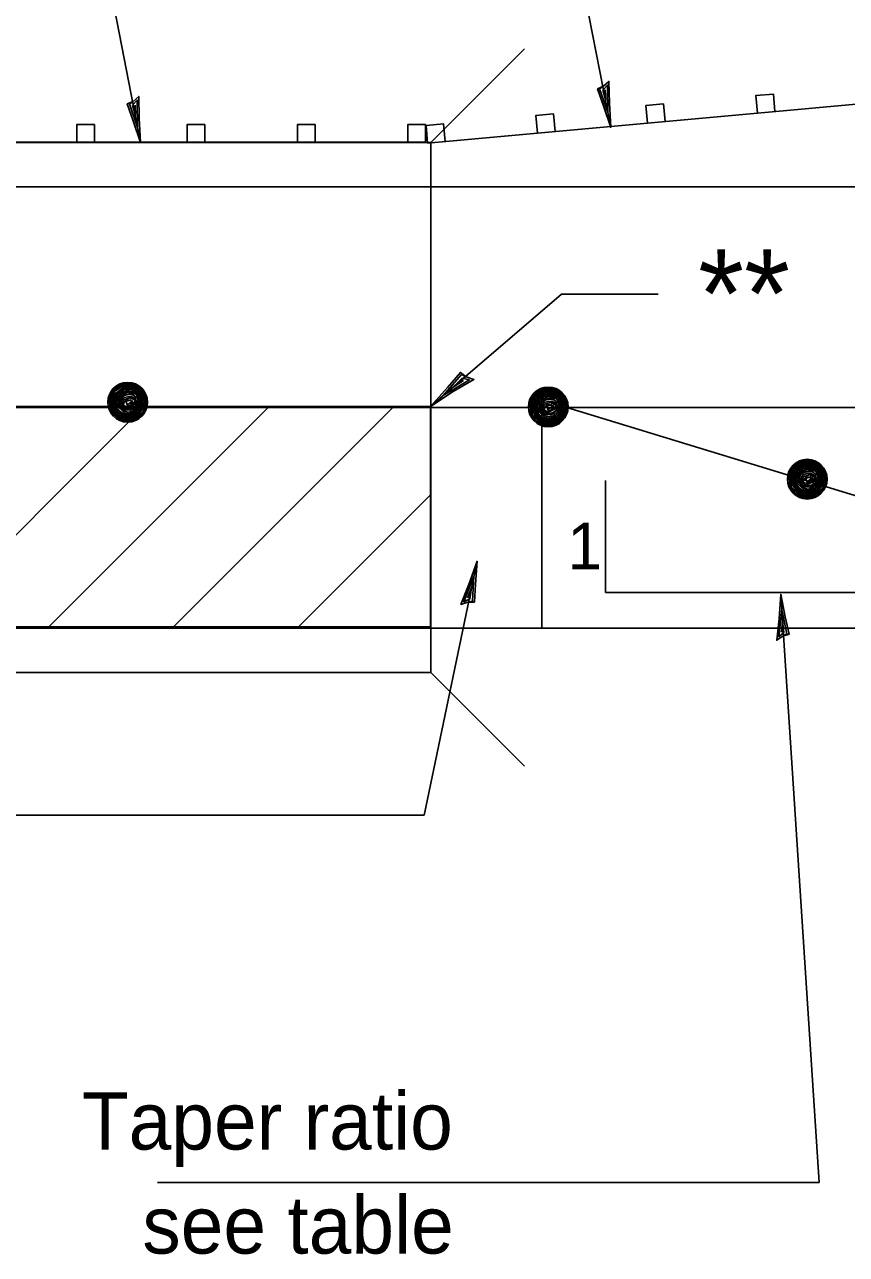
# Model space of a CAD drawing. Extents: x 52832 to 54215, y 64481 to 66497.
# Drawn here: x 53174.04 to 53205.83, y 66275.92 to 66323.48 of the extents above; entities that cross this region are included whole.
import ezdxf

# ---------------------------------------------------------------- set-up
doc = ezdxf.new("R2010")
doc.units = 0
for name, color, linetype in [('Alignment_EX_20 Baseline', 7, 'Continuous'), ('Design_EX_Roadway Dimensions', 7, 'Continuous'), ('Design_PR_EOP', 7, 'Continuous'), ('Stage_Construction Traffic Control', 7, 'Continuous'), ('Topo_Bridge Structures', 7, 'Continuous'), ('Topo_Guardrail', 7, 'Continuous')]:
    doc.layers.add(name, color=color, linetype=linetype)

msp = doc.modelspace()

# ---------------------------------------------------------------- linework, layer by layer
at = {"layer": 'Alignment_EX_20 Baseline'}
msp.add_line((53115.987, 66308.675), (53427.33, 66308.675), dxfattribs=at)
at = {"layer": 'Design_EX_Roadway Dimensions'}
for p, q in [((53192.202, 66342.674), (53196.712, 66319.503)), ((53174.245, 66340.901), (53178.523, 66318.92)), ((53189.738, 66308.717), (53194.802, 66313.059)), ((53194.802, 66313.059), (53198.543, 66313.059)), ((53196.515, 66305.851), (53196.515, 66301.514)), ((53189.491, 66292.907), (53191.543, 66302.724)), ((53196.515, 66301.514), (53208.225, 66301.514)), ((53204.774, 66278.704), (53203.289, 66301.45)), ((53141.027, 66292.907), (53189.491, 66292.907)), ((53179.179, 66278.704), (53204.774, 66278.704))]:
    msp.add_line(p, q, dxfattribs=at)
for points in [[(53196.426, 66321.096), (53196.2, 66320.996), (53196.432, 66320.345), (53196.712, 66319.503), (53196.659, 66320.449), (53196.644, 66321.284), (53196.426, 66321.096), (53196.283, 66320.994), (53196.601, 66320.083), (53196.58, 66321.143), (53196.408, 66320.951), (53196.519, 66320.527), (53196.501, 66320.953)], [(53178.238, 66320.513), (53178.011, 66320.413), (53178.243, 66319.762), (53178.523, 66318.92), (53178.471, 66319.867), (53178.455, 66320.702), (53178.238, 66320.513), (53178.095, 66320.412), (53178.412, 66319.5), (53178.391, 66320.56), (53178.219, 66320.369), (53178.33, 66319.944), (53178.312, 66320.37)], [(53191.119, 66309.865), (53190.898, 66310.029), (53190.397, 66309.447), (53189.738, 66308.717), (53190.622, 66309.286), (53191.42, 66309.76), (53191.119, 66309.865), (53190.941, 66309.947), (53190.236, 66309.143), (53191.248, 66309.742), (53190.97, 66309.803), (53190.621, 66309.462), (53191.021, 66309.713)], [(53191.189, 66301.145), (53191.436, 66301.149), (53191.475, 66301.84), (53191.543, 66302.724), (53191.224, 66301.83), (53190.915, 66301.055), (53191.189, 66301.145), (53191.36, 66301.184), (53191.421, 66302.145), (53191.028, 66301.162), (53191.26, 66301.271), (53191.323, 66301.705), (53191.174, 66301.306)], [(53203.371, 66299.834), (53203.608, 66299.905), (53203.46, 66300.58), (53203.289, 66301.45), (53203.221, 66300.504), (53203.131, 66299.674), (53203.371, 66299.834), (53203.525, 66299.917), (53203.327, 66300.861), (53203.212, 66299.808), (53203.406, 66299.974), (53203.35, 66300.41), (53203.314, 66299.985)]]:
    msp.add_lwpolyline(points, dxfattribs=at)
at = {"layer": 'Design_PR_EOP'}
for p, q in [((52931.039, 66317.213), (53427.33, 66317.213)), ((52931.039, 66300.136), (53427.33, 66300.136))]:
    msp.add_line(p, q, dxfattribs=at)
at = {"layer": 'Stage_Construction Traffic Control'}
for p, q in [((53142.039, 66308.717), (53189.738, 66308.717)), ((53142.039, 66308.717), (53189.738, 66308.717)), ((53189.527, 66308.678), (53195.014, 66308.678)), ((53189.738, 66308.717), (53189.738, 66300.195)), ((53195.014, 66308.678), (53215.352, 66302.46)), ((53189.738, 66300.195), (53142.039, 66300.195))]:
    msp.add_line(p, q, dxfattribs=at)
for points in [[(53178.676, 66308.489), (53178.49, 66308.295), (53178.164, 66308.151), (53177.824, 66308.166), (53177.549, 66308.334), (53177.361, 66308.546), (53177.309, 66308.99), (53177.47, 66309.366), (53177.837, 66309.591), (53178.2, 66309.594), (53178.521, 66309.433), (53178.718, 66309.17), (53178.761, 66308.907), (53178.701, 66308.561), (53178.478, 66308.346), (53178.172, 66308.202), (53177.853, 66308.21), (53177.645, 66308.342), (53177.398, 66308.538), (53177.361, 66308.826), (53177.373, 66309.111), (53177.494, 66309.338), (53177.85, 66309.552), (53178.196, 66309.557), (53178.514, 66309.41), (53178.691, 66309.158), (53178.724, 66308.907), (53178.669, 66308.574), (53178.453, 66308.37), (53178.172, 66308.251), (53177.853, 66308.251), (53177.609, 66308.402), (53177.422, 66308.559), (53177.409, 66308.833), (53177.394, 66309.077), (53177.53, 66309.305), (53177.866, 66309.509), (53178.196, 66309.509), (53178.497, 66309.377), (53178.656, 66309.134), (53178.701, 66308.907), (53178.604, 66308.586), (53178.436, 66308.406), (53178.149, 66308.274), (53177.85, 66308.295), (53177.62, 66308.43), (53177.49, 66308.581), (53177.452, 66308.799), (53177.434, 66309.062), (53177.562, 66309.23), (53177.873, 66309.449), (53178.196, 66309.449), (53178.484, 66309.33), (53178.62, 66309.09), (53178.676, 66308.894), (53178.557, 66308.618), (53178.414, 66308.442), (53178.128, 66308.319), (53177.853, 66308.331), (53177.649, 66308.462), (53177.53, 66308.61), (53177.494, 66308.833), (53177.481, 66309.05), (53177.601, 66309.193), (53177.885, 66309.402), (53178.189, 66309.41), (53178.462, 66309.294), (53178.597, 66309.073), (53178.604, 66308.874), (53178.525, 66308.629), (53178.416, 66308.478), (53178.113, 66308.357), (53177.885, 66308.382), (53177.681, 66308.499), (53177.577, 66308.629), (53177.526, 66308.85), (53177.53, 66309.041), (53177.637, 66309.17), (53177.909, 66309.366), (53178.196, 66309.362), (53178.453, 66309.245), (53178.561, 66309.066), (53178.557, 66308.85), (53178.472, 66308.659), (53178.378, 66308.525), (53178.113, 66308.394), (53177.896, 66308.414), (53177.734, 66308.523), (53177.633, 66308.634), (53177.565, 66308.754), (53177.554, 66308.846), (53177.565, 66309.005), (53177.681, 66309.147), (53177.85, 66309.27), (53177.996, 66309.317), (53178.213, 66309.294), (53178.405, 66309.23), (53178.533, 66309.03), (53178.514, 66308.858), (53178.425, 66308.665), (53178.292, 66308.523)], [(53194.946, 66308.313), (53194.759, 66308.116), (53194.433, 66307.973), (53194.094, 66307.988), (53193.818, 66308.158), (53193.631, 66308.369), (53193.578, 66308.813), (53193.739, 66309.188), (53194.107, 66309.413), (53194.469, 66309.416), (53194.789, 66309.256), (53194.986, 66308.993), (53195.029, 66308.728), (53194.971, 66308.384), (53194.746, 66308.169), (53194.443, 66308.025), (53194.122, 66308.033), (53193.915, 66308.165), (53193.667, 66308.362), (53193.631, 66308.649), (53193.643, 66308.932), (53193.763, 66309.161), (53194.119, 66309.376), (53194.466, 66309.381), (53194.782, 66309.231), (53194.961, 66308.98), (53194.993, 66308.728), (53194.938, 66308.396), (53194.721, 66308.192), (53194.443, 66308.073), (53194.122, 66308.073), (53193.879, 66308.226), (53193.691, 66308.381), (53193.68, 66308.656), (53193.663, 66308.901), (53193.799, 66309.129), (53194.135, 66309.333), (53194.466, 66309.333), (53194.767, 66309.2), (53194.925, 66308.957), (53194.971, 66308.728), (53194.874, 66308.409), (53194.706, 66308.228), (53194.418, 66308.095), (53194.119, 66308.116), (53193.89, 66308.253), (53193.76, 66308.405), (53193.723, 66308.62), (53193.703, 66308.885), (53193.831, 66309.054), (53194.142, 66309.273), (53194.466, 66309.273), (53194.753, 66309.154), (53194.889, 66308.911), (53194.946, 66308.717), (53194.825, 66308.441), (53194.683, 66308.265), (53194.398, 66308.141), (53194.122, 66308.152), (53193.918, 66308.284), (53193.799, 66308.432), (53193.763, 66308.656), (53193.75, 66308.872), (53193.87, 66309.016), (53194.155, 66309.225), (53194.459, 66309.231), (53194.731, 66309.118), (53194.867, 66308.896), (53194.874, 66308.697), (53194.795, 66308.452), (53194.685, 66308.299), (53194.382, 66308.18), (53194.155, 66308.205), (53193.951, 66308.32), (53193.847, 66308.452), (53193.796, 66308.672), (53193.799, 66308.865), (53193.907, 66308.993), (53194.178, 66309.188), (53194.466, 66309.184), (53194.721, 66309.069), (53194.831, 66308.889), (53194.825, 66308.672), (53194.742, 66308.481), (53194.646, 66308.348), (53194.382, 66308.216), (53194.168, 66308.237), (53194.003, 66308.345), (53193.903, 66308.456), (53193.835, 66308.577), (53193.824, 66308.668), (53193.835, 66308.828), (53193.951, 66308.968), (53194.119, 66309.093), (53194.268, 66309.141), (53194.481, 66309.118), (53194.676, 66309.054), (53194.802, 66308.853), (53194.782, 66308.681), (53194.694, 66308.488), (53194.562, 66308.345)], [(53178.292, 66308.523), (53178.1, 66308.43), (53177.902, 66308.466), (53177.734, 66308.629), (53177.637, 66308.727), (53177.601, 66308.858), (53177.637, 66308.99), (53177.705, 66309.111), (53177.841, 66309.198), (53178.021, 66309.266), (53178.164, 66309.266), (53178.31, 66309.23), (53178.393, 66309.122), (53178.501, 66308.871), (53178.365, 66308.665), (53178.21, 66308.535), (53178.07, 66308.489), (53177.885, 66308.525), (53177.764, 66308.67), (53177.698, 66308.814), (53177.717, 66308.935), (53177.781, 66309.062), (53177.909, 66309.137), (53178.064, 66309.173), (53178.2, 66309.173), (53178.405, 66309.03), (53178.453, 66308.871), (53178.346, 66308.731), (53178.244, 66308.618), (53178.117, 66308.571), (53177.921, 66308.581), (53177.792, 66308.642), (53177.708, 66308.727), (53177.671, 66308.81), (53177.692, 66309.014), (53177.756, 66309.09), (53177.896, 66309.17), (53178.07, 66309.198), (53178.225, 66309.198), (53178.346, 66309.198), (53178.441, 66309.134), (53178.501, 66309.018), (53178.378, 66308.882), (53178.34, 66308.75), (53178.221, 66308.659), (53178.009, 66308.61), (53177.841, 66308.634), (53177.769, 66308.739), (53177.764, 66308.837), (53177.792, 66308.954), (53177.866, 66309.041), (53178.021, 66309.09), (53178.161, 66309.098), (53178.34, 66309.005), (53178.353, 66308.922), (53178.317, 66308.81), (53178.136, 66308.718), (53177.985, 66308.642), (53177.853, 66308.69), (53177.813, 66308.786), (53177.824, 66308.882), (53177.885, 66308.979), (53178.128, 66309.041), (53178.31, 66308.954), (53178.292, 66308.85), (53178.136, 66308.763), (53177.957, 66308.703), (53177.866, 66308.775), (53177.896, 66308.886), (53178.093, 66308.943), (53178.225, 66308.922), (53178.006, 66308.775), (53177.985, 66308.858), (53177.945, 66308.954), (53178.142, 66308.969), (53178.257, 66308.871), (53178.125, 66308.81)], [(53194.562, 66308.345), (53194.37, 66308.253), (53194.171, 66308.29), (53194.003, 66308.452), (53193.907, 66308.549), (53193.87, 66308.681), (53193.907, 66308.813), (53193.974, 66308.932), (53194.11, 66309.021), (53194.291, 66309.09), (53194.433, 66309.09), (53194.579, 66309.054), (53194.663, 66308.944), (53194.77, 66308.692), (53194.634, 66308.488), (53194.479, 66308.356), (53194.339, 66308.313), (53194.155, 66308.348), (53194.035, 66308.493), (53193.967, 66308.636), (53193.986, 66308.756), (53194.051, 66308.885), (53194.178, 66308.96), (53194.334, 66308.996), (53194.469, 66308.996), (53194.676, 66308.853), (53194.721, 66308.692), (53194.615, 66308.552), (53194.515, 66308.441), (53194.387, 66308.392), (53194.19, 66308.405), (53194.064, 66308.464), (53193.979, 66308.549), (53193.943, 66308.634), (53193.963, 66308.837), (53194.028, 66308.911), (53194.168, 66308.993), (53194.339, 66309.021), (53194.495, 66309.021), (53194.615, 66309.021), (53194.71, 66308.957), (53194.77, 66308.84), (53194.646, 66308.704), (53194.61, 66308.573), (53194.49, 66308.481), (53194.279, 66308.432), (53194.11, 66308.456), (53194.039, 66308.56), (53194.035, 66308.661), (53194.064, 66308.776), (53194.135, 66308.865), (53194.291, 66308.911), (53194.43, 66308.921), (53194.61, 66308.828), (53194.622, 66308.746), (53194.585, 66308.634), (53194.408, 66308.542), (53194.255, 66308.464), (53194.122, 66308.513), (53194.082, 66308.609), (53194.094, 66308.704), (53194.155, 66308.801), (53194.398, 66308.865), (53194.579, 66308.776), (53194.562, 66308.672), (53194.408, 66308.585), (53194.226, 66308.524), (53194.135, 66308.597), (53194.168, 66308.707), (53194.362, 66308.764), (53194.495, 66308.746), (53194.275, 66308.597), (53194.255, 66308.681), (53194.214, 66308.776), (53194.411, 66308.792), (53194.526, 66308.692), (53194.394, 66308.634)], [(53170.143, 66300.195), (53178.662, 66308.717)], [(53174.972, 66300.195), (53183.494, 66308.717)], [(53179.802, 66300.195), (53188.322, 66308.717)], [(53204.964, 66305.516), (53204.775, 66305.321), (53204.452, 66305.176), (53204.112, 66305.193), (53203.836, 66305.361), (53203.649, 66305.573), (53203.596, 66306.017), (53203.755, 66306.392), (53204.125, 66306.616), (53204.488, 66306.621), (53204.808, 66306.461), (53205.003, 66306.196), (53205.047, 66305.932), (53204.987, 66305.588), (53204.764, 66305.373), (53204.46, 66305.229), (53204.141, 66305.237), (53203.932, 66305.369), (53203.685, 66305.565), (53203.649, 66305.853), (53203.66, 66306.136), (53203.779, 66306.364), (53204.136, 66306.58), (53204.484, 66306.585), (53204.799, 66306.437), (53204.979, 66306.185), (53205.012, 66305.932), (53204.956, 66305.601), (53204.74, 66305.397), (53204.46, 66305.276), (53204.141, 66305.276), (53203.896, 66305.429), (53203.708, 66305.584), (53203.697, 66305.862), (53203.681, 66306.105), (53203.818, 66306.332), (53204.152, 66306.536), (53204.484, 66306.536), (53204.783, 66306.404), (53204.944, 66306.16), (53204.987, 66305.932), (53204.892, 66305.612), (53204.724, 66305.433), (53204.437, 66305.301), (53204.136, 66305.321), (53203.908, 66305.457), (53203.776, 66305.609), (53203.74, 66305.826), (53203.721, 66306.089), (53203.848, 66306.257), (53204.161, 66306.476), (53204.484, 66306.476), (53204.772, 66306.357), (53204.908, 66306.117), (53204.964, 66305.92), (53204.845, 66305.645), (53204.7, 66305.469), (53204.416, 66305.344), (53204.141, 66305.357), (53203.937, 66305.49), (53203.818, 66305.637), (53203.779, 66305.862), (53203.769, 66306.075), (53203.889, 66306.221), (53204.172, 66306.429), (53204.476, 66306.437), (53204.747, 66306.321), (53204.883, 66306.1), (53204.892, 66305.901), (53204.811, 66305.658), (53204.704, 66305.505), (53204.401, 66305.384), (53204.172, 66305.408), (53203.968, 66305.525), (53203.864, 66305.658), (53203.812, 66305.877), (53203.818, 66306.068), (53203.925, 66306.196), (53204.197, 66306.392), (53204.484, 66306.389), (53204.74, 66306.272), (53204.847, 66306.092), (53204.845, 66305.877), (53204.76, 66305.684), (53204.664, 66305.552), (53204.401, 66305.421), (53204.184, 66305.441), (53204.019, 66305.548), (53203.921, 66305.661), (53203.853, 66305.781), (53203.84, 66305.871), (53203.853, 66306.032), (53203.968, 66306.172), (53204.136, 66306.296), (53204.284, 66306.345), (53204.5, 66306.321), (53204.692, 66306.257), (53204.82, 66306.057), (53204.799, 66305.885), (53204.711, 66305.694), (53204.58, 66305.548)], [(53204.58, 66305.548), (53204.388, 66305.457), (53204.19, 66305.493), (53204.019, 66305.658), (53203.925, 66305.752), (53203.889, 66305.885), (53203.925, 66306.017), (53203.993, 66306.136), (53204.129, 66306.225), (53204.309, 66306.293), (53204.452, 66306.293), (53204.595, 66306.257), (53204.681, 66306.149), (53204.789, 66305.898), (53204.653, 66305.694), (53204.496, 66305.561), (53204.356, 66305.516), (53204.172, 66305.552), (53204.052, 66305.697), (53203.983, 66305.841), (53204.004, 66305.96), (53204.068, 66306.089), (53204.197, 66306.164), (53204.352, 66306.2), (53204.488, 66306.2), (53204.692, 66306.057), (53204.74, 66305.898), (53204.634, 66305.756), (53204.532, 66305.645), (53204.403, 66305.597), (53204.208, 66305.609), (53204.08, 66305.668), (53203.996, 66305.752), (53203.959, 66305.837), (53203.98, 66306.041), (53204.044, 66306.117), (53204.184, 66306.196), (53204.356, 66306.225), (53204.512, 66306.225), (53204.634, 66306.225), (53204.728, 66306.16), (53204.789, 66306.045), (53204.664, 66305.909), (53204.628, 66305.777), (53204.507, 66305.684), (53204.297, 66305.637), (53204.129, 66305.661), (53204.057, 66305.765), (53204.052, 66305.865), (53204.08, 66305.981), (53204.152, 66306.068), (53204.309, 66306.117), (53204.448, 66306.124), (53204.628, 66306.032), (53204.641, 66305.949), (53204.605, 66305.837), (53204.424, 66305.745), (53204.272, 66305.668), (53204.141, 66305.716), (53204.1, 66305.813), (53204.112, 66305.909), (53204.172, 66306.005), (53204.416, 66306.068), (53204.595, 66305.981), (53204.58, 66305.877), (53204.424, 66305.79), (53204.244, 66305.729), (53204.152, 66305.801), (53204.184, 66305.913), (53204.381, 66305.969), (53204.512, 66305.949), (53204.292, 66305.801), (53204.272, 66305.885), (53204.233, 66305.981), (53204.43, 66305.996), (53204.543, 66305.898), (53204.412, 66305.837)], [(53184.632, 66300.195), (53189.738, 66305.301)]]:
    msp.add_lwpolyline(points, dxfattribs=at)
for centre in [(53178.026, 66308.875), (53194.296, 66308.697), (53204.313, 66305.901)]:
    msp.add_circle(centre, 0.768, dxfattribs=at)
at = {"layer": 'Topo_Bridge Structures'}
for p, q in [((53189.753, 66318.92), (53193.376, 66322.543)), ((53141.94, 66318.92), (53189.753, 66318.92)), ((53189.753, 66298.429), (53189.753, 66318.92)), ((53194.047, 66308.819), (53194.047, 66300.136)), ((53141.94, 66298.429), (53189.753, 66298.429)), ((53189.753, 66298.429), (53193.376, 66294.806))]:
    msp.add_line(p, q, dxfattribs=at)
at = {"layer": 'Topo_Guardrail'}
for points in [[(53206.634, 66320.438), (53202.383, 66320.054), (53202.322, 66320.734), (53203.002, 66320.796), (53203.063, 66320.116)], [(53202.383, 66320.054), (53198.131, 66319.67), (53198.07, 66320.351), (53198.75, 66320.412), (53198.811, 66319.732)], [(53198.131, 66319.67), (53193.879, 66319.287), (53193.818, 66319.966), (53194.498, 66320.027), (53194.559, 66319.348)], [(53172.47, 66318.93), (53176.739, 66318.93), (53176.739, 66319.613), (53176.055, 66319.613), (53176.055, 66318.93)], [(53176.739, 66318.93), (53181.008, 66318.93), (53181.008, 66319.613), (53180.325, 66319.613), (53180.325, 66318.93)], [(53181.008, 66318.93), (53185.277, 66318.93), (53185.277, 66319.613), (53184.594, 66319.613), (53184.594, 66318.93)], [(53185.277, 66318.93), (53189.545, 66318.93), (53189.545, 66319.613), (53188.863, 66319.613), (53188.863, 66318.93)], [(53193.879, 66319.287), (53189.629, 66318.901), (53189.566, 66319.582), (53190.247, 66319.643), (53190.308, 66318.962)]]:
    msp.add_lwpolyline(points, dxfattribs=at)

# ---------------------------------------------------------------- texts
at = {"layer": 'Design_EX_Roadway Dimensions'}
for s, height, p in [('**', 3.4152, (53200.092, 66311.369)), ('1', 1.803, (53195.036, 66302.417)), ('Taper ratio', 2.21968, (53176.251, 66279.975)), ('see table', 2.2197, (53178.594, 66275.952))]:
    msp.add_text(s, height=height, dxfattribs=at).set_placement(p)

doc.saveas('drawing.dxf')
